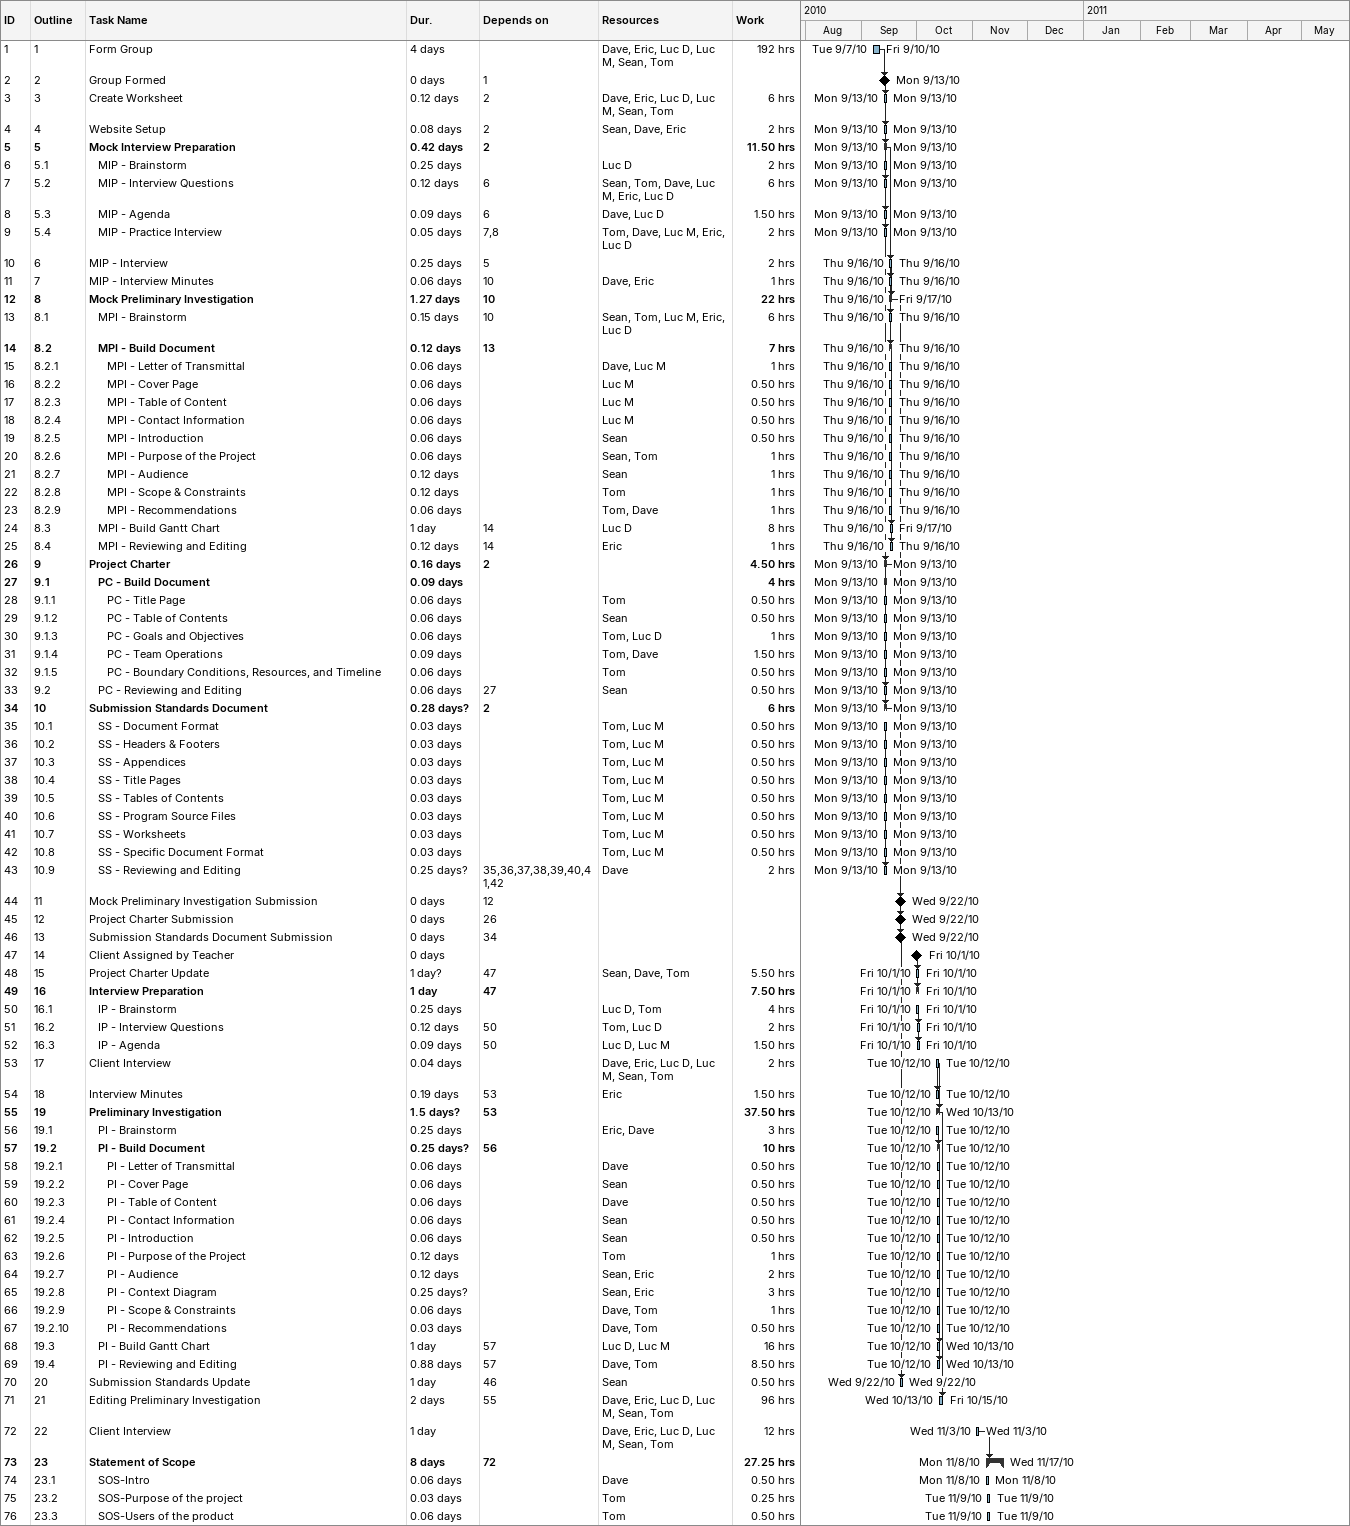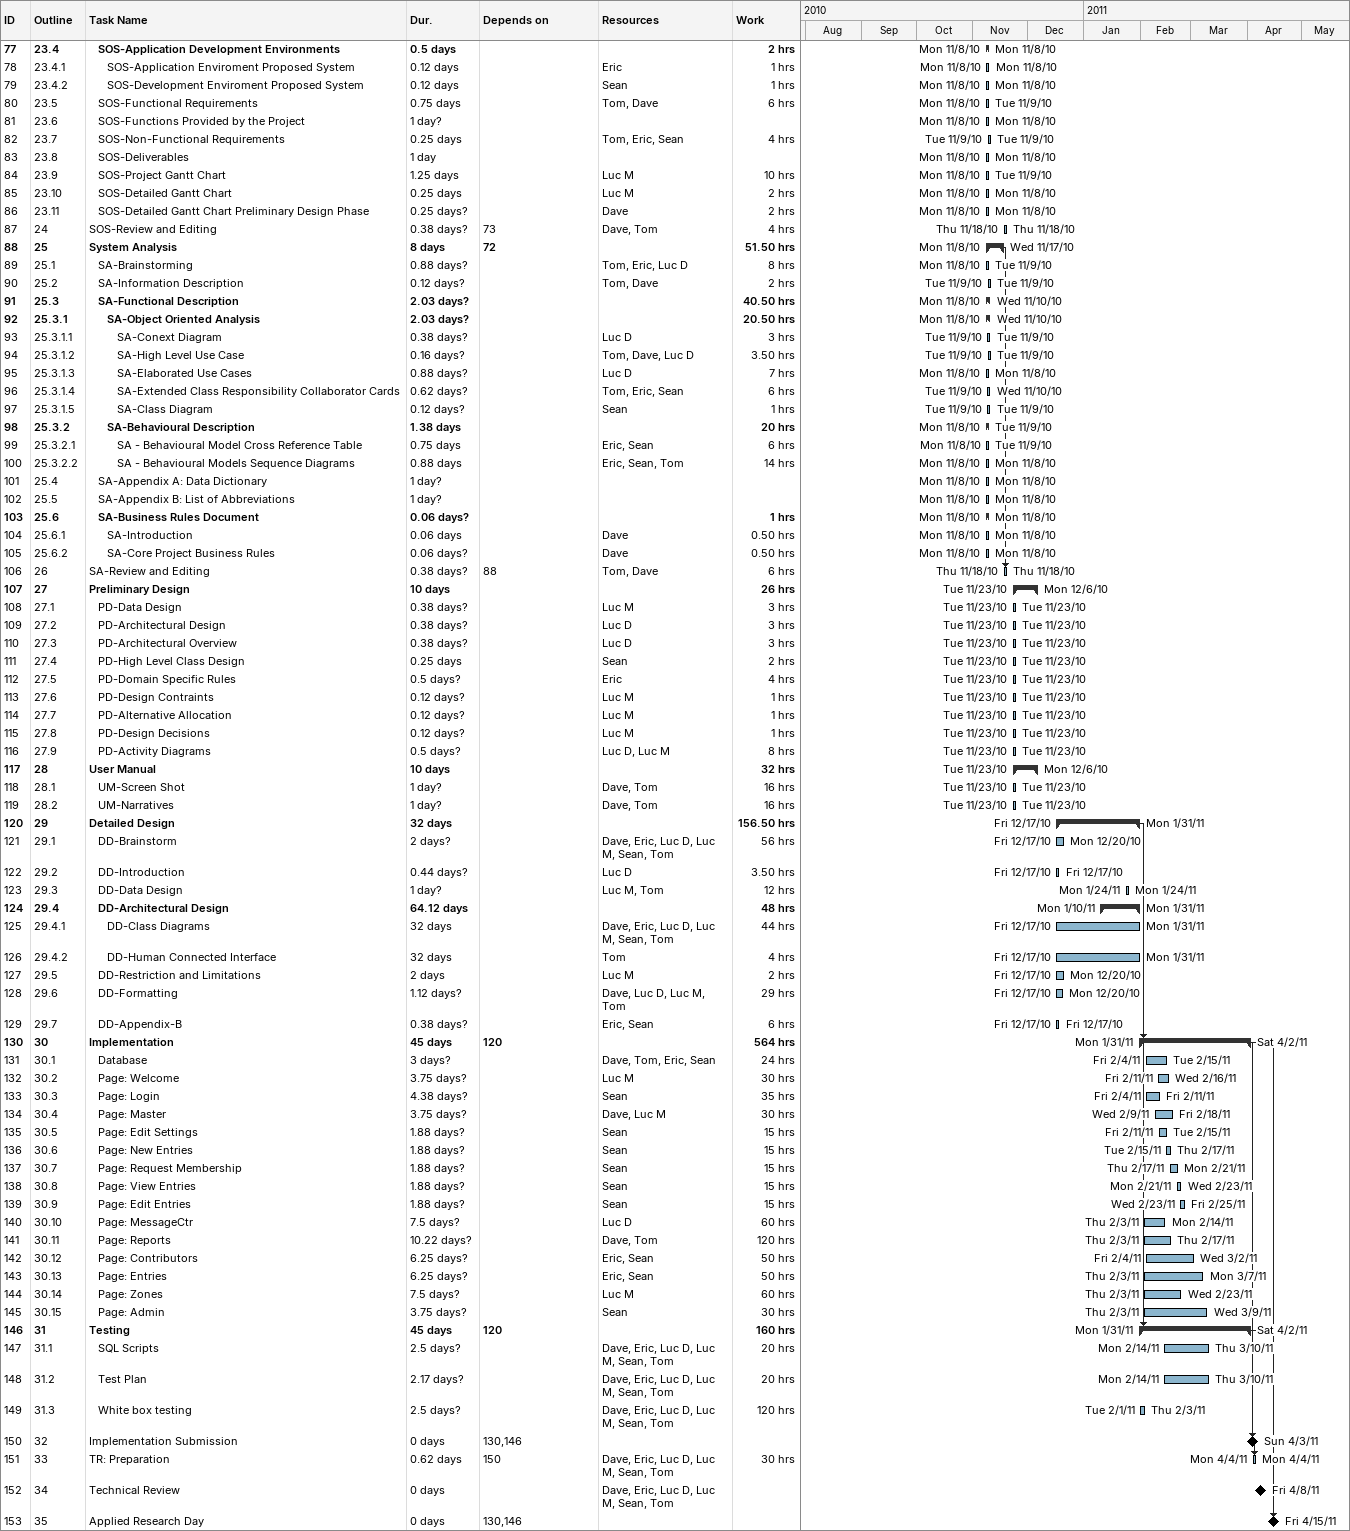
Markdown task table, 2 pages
| ID | WBS | Task | Duration | Start | Finish | Predecessors | Resources | Work (h) |
|---|---|---|---|---|---|---|---|---|
| 1 | 1 | Form Group | 4d | 2010-09-07 | 2010-09-10 |  | Dave, Eric, Luc D, Luc M, Sean, Tom | 192 |
| 2 | 2 | Group Formed | 0d | 2010-09-13 | 2010-09-13 | 1 |  |  |
| 3 | 3 | Create Worksheet | 0.12d | 2010-09-13 | 2010-09-13 | 2 | Dave, Eric, Luc D, Luc M, Sean, Tom | 6 |
| 4 | 4 | Website Setup | 0.08d | 2010-09-13 | 2010-09-13 | 2 | Sean, Dave, Eric | 2 |
| 5 | 5 | **Mock Interview Preparation** | 0.42d | 2010-09-13 | 2010-09-13 | 2 |  | 11.50 |
| 6 | 5.1 | MIP - Brainstorm | 0.25d | 2010-09-13 | 2010-09-13 |  | Luc D | 2 |
| 7 | 5.2 | MIP - Interview Questions | 0.12d | 2010-09-13 | 2010-09-13 | 6 | Sean, Tom, Dave, Luc M, Eric, Luc D | 6 |
| 8 | 5.3 | MIP - Agenda | 0.09d | 2010-09-13 | 2010-09-13 | 6 | Dave, Luc D | 1.50 |
| 9 | 5.4 | MIP - Practice Interview | 0.05d | 2010-09-13 | 2010-09-13 | 7, 8 | Tom, Dave, Luc M, Eric, Luc D | 2 |
| 10 | 6 | MIP - Interview | 0.25d | 2010-09-16 | 2010-09-16 | 5 |  | 2 |
| 11 | 7 | MIP - Interview Minutes | 0.06d | 2010-09-16 | 2010-09-16 | 10 | Dave, Eric | 1 |
| 12 | 8 | **Mock Preliminary Investigation** | 1.27d | 2010-09-16 | 2010-09-17 | 10 |  | 22 |
| 13 | 8.1 | MPI - Brainstorm | 0.15d | 2010-09-16 | 2010-09-16 | 10 | Sean, Tom, Luc M, Eric, Luc D | 6 |
| 14 | 8.2 | **MPI - Build Document** | 0.12d | 2010-09-16 | 2010-09-16 | 13 |  | 7 |
| 15 | 8.2.1 | MPI - Letter of Transmittal | 0.06d | 2010-09-16 | 2010-09-16 |  | Dave, Luc M | 1 |
| 16 | 8.2.2 | MPI - Cover Page | 0.06d | 2010-09-16 | 2010-09-16 |  | Luc M | 0.50 |
| 17 | 8.2.3 | MPI - Table of Content | 0.06d | 2010-09-16 | 2010-09-16 |  | Luc M | 0.50 |
| 18 | 8.2.4 | MPI - Contact Information | 0.06d | 2010-09-16 | 2010-09-16 |  | Luc M | 0.50 |
| 19 | 8.2.5 | MPI - Introduction | 0.06d | 2010-09-16 | 2010-09-16 |  | Sean | 0.50 |
| 20 | 8.2.6 | MPI - Purpose of the Project | 0.06d | 2010-09-16 | 2010-09-16 |  | Sean, Tom | 1 |
| 21 | 8.2.7 | MPI - Audience | 0.12d | 2010-09-16 | 2010-09-16 |  | Sean | 1 |
| 22 | 8.2.8 | MPI - Scope & Constraints | 0.12d | 2010-09-16 | 2010-09-16 |  | Tom | 1 |
| 23 | 8.2.9 | MPI - Recommendations | 0.06d | 2010-09-16 | 2010-09-16 |  | Tom, Dave | 1 |
| 24 | 8.3 | MPI - Build Gantt Chart | 1d | 2010-09-16 | 2010-09-17 | 14 | Luc D | 8 |
| 25 | 8.4 | MPI - Reviewing and Editing | 0.12d | 2010-09-16 | 2010-09-16 | 14 | Eric | 1 |
| 26 | 9 | **Project Charter** | 0.16d | 2010-09-13 | 2010-09-13 | 2 |  | 4.50 |
| 27 | 9.1 | **PC - Build Document** | 0.09d | 2010-09-13 | 2010-09-13 |  |  | 4 |
| 28 | 9.1.1 | PC - Title Page | 0.06d | 2010-09-13 | 2010-09-13 |  | Tom | 0.50 |
| 29 | 9.1.2 | PC - Table of Contents | 0.06d | 2010-09-13 | 2010-09-13 |  | Sean | 0.50 |
| 30 | 9.1.3 | PC - Goals and Objectives | 0.06d | 2010-09-13 | 2010-09-13 |  | Tom, Luc D | 1 |
| 31 | 9.1.4 | PC - Team Operations | 0.09d | 2010-09-13 | 2010-09-13 |  | Tom, Dave | 1.50 |
| 32 | 9.1.5 | PC - Boundary Conditions, Resources, and Timeline | 0.06d | 2010-09-13 | 2010-09-13 |  | Tom | 0.50 |
| 33 | 9.2 | PC - Reviewing and Editing | 0.06d | 2010-09-13 | 2010-09-13 | 27 | Sean | 0.50 |
| 34 | 10 | **Submission Standards Document** | 0.28d? | 2010-09-13 | 2010-09-13 | 2 |  | 6 |
| 35 | 10.1 | SS - Document Format | 0.03d | 2010-09-13 | 2010-09-13 |  | Tom, Luc M | 0.50 |
| 36 | 10.2 | SS - Headers & Footers | 0.03d | 2010-09-13 | 2010-09-13 |  | Tom, Luc M | 0.50 |
| 37 | 10.3 | SS - Appendices | 0.03d | 2010-09-13 | 2010-09-13 |  | Tom, Luc M | 0.50 |
| 38 | 10.4 | SS - Title Pages | 0.03d | 2010-09-13 | 2010-09-13 |  | Tom, Luc M | 0.50 |
| 39 | 10.5 | SS - Tables of Contents | 0.03d | 2010-09-13 | 2010-09-13 |  | Tom, Luc M | 0.50 |
| 40 | 10.6 | SS - Program Source Files | 0.03d | 2010-09-13 | 2010-09-13 |  | Tom, Luc M | 0.50 |
| 41 | 10.7 | SS - Worksheets | 0.03d | 2010-09-13 | 2010-09-13 |  | Tom, Luc M | 0.50 |
| 42 | 10.8 | SS - Specific Document Format | 0.03d | 2010-09-13 | 2010-09-13 |  | Tom, Luc M | 0.50 |
| 43 | 10.9 | SS - Reviewing and Editing | 0.25d? | 2010-09-13 | 2010-09-13 | 35, 36, 37, 38, 39, 40, 41, 42 | Dave | 2 |
| 44 | 11 | Mock Preliminary Investigation Submission | 0d | 2010-09-22 | 2010-09-22 | 12 |  |  |
| 45 | 12 | Project Charter Submission | 0d | 2010-09-22 | 2010-09-22 | 26 |  |  |
| 46 | 13 | Submission Standards Document Submission | 0d | 2010-09-22 | 2010-09-22 | 34 |  |  |
| 47 | 14 | Client Assigned by Teacher | 0d | 2010-10-01 | 2010-10-01 |  |  |  |
| 48 | 15 | Project Charter Update | 1d? | 2010-10-01 | 2010-10-01 | 47 | Sean, Dave, Tom | 5.50 |
| 49 | 16 | **Interview Preparation** | 1d | 2010-10-01 | 2010-10-01 | 47 |  | 7.50 |
| 50 | 16.1 | IP - Brainstorm | 0.25d | 2010-10-01 | 2010-10-01 |  | Luc D, Tom | 4 |
| 51 | 16.2 | IP - Interview Questions | 0.12d | 2010-10-01 | 2010-10-01 | 50 | Tom, Luc D | 2 |
| 52 | 16.3 | IP - Agenda | 0.09d | 2010-10-01 | 2010-10-01 | 50 | Luc D, Luc M | 1.50 |
| 53 | 17 | Client Interview | 0.04d | 2010-10-12 | 2010-10-12 |  | Dave, Eric, Luc D, Luc M, Sean, Tom | 2 |
| 54 | 18 | Interview Minutes | 0.19d | 2010-10-12 | 2010-10-12 | 53 | Eric | 1.50 |
| 55 | 19 | **Preliminary Investigation** | 1.5d? | 2010-10-12 | 2010-10-13 | 53 |  | 37.50 |
| 56 | 19.1 | PI - Brainstorm | 0.25d | 2010-10-12 | 2010-10-12 |  | Eric, Dave | 3 |
| 57 | 19.2 | **PI - Build Document** | 0.25d? | 2010-10-12 | 2010-10-12 | 56 |  | 10 |
| 58 | 19.2.1 | PI - Letter of Transmittal | 0.06d | 2010-10-12 | 2010-10-12 |  | Dave | 0.50 |
| 59 | 19.2.2 | PI - Cover Page | 0.06d | 2010-10-12 | 2010-10-12 |  | Sean | 0.50 |
| 60 | 19.2.3 | PI - Table of Content | 0.06d | 2010-10-12 | 2010-10-12 |  | Dave | 0.50 |
| 61 | 19.2.4 | PI - Contact Information | 0.06d | 2010-10-12 | 2010-10-12 |  | Sean | 0.50 |
| 62 | 19.2.5 | PI - Introduction | 0.06d | 2010-10-12 | 2010-10-12 |  | Sean | 0.50 |
| 63 | 19.2.6 | PI - Purpose of the Project | 0.12d | 2010-10-12 | 2010-10-12 |  | Tom | 1 |
| 64 | 19.2.7 | PI - Audience | 0.12d | 2010-10-12 | 2010-10-12 |  | Sean, Eric | 2 |
| 65 | 19.2.8 | PI - Context Diagram | 0.25d? | 2010-10-12 | 2010-10-12 |  | Sean, Eric | 3 |
| 66 | 19.2.9 | PI - Scope & Constraints | 0.06d | 2010-10-12 | 2010-10-12 |  | Dave, Tom | 1 |
| 67 | 19.2.10 | PI - Recommendations | 0.03d | 2010-10-12 | 2010-10-12 |  | Dave, Tom | 0.50 |
| 68 | 19.3 | PI - Build Gantt Chart | 1d | 2010-10-12 | 2010-10-13 | 57 | Luc D, Luc M | 16 |
| 69 | 19.4 | PI - Reviewing and Editing | 0.88d | 2010-10-12 | 2010-10-13 | 57 | Dave, Tom | 8.50 |
| 70 | 20 | Submission Standards Update | 1d | 2010-09-22 | 2010-09-22 | 46 | Sean | 0.50 |
| 71 | 21 | Editing Preliminary Investigation | 2d | 2010-10-13 | 2010-10-15 | 55 | Dave, Eric, Luc D, Luc M, Sean, Tom | 96 |
| 72 | 22 | Client Interview | 1d | 2010-11-03 | 2010-11-03 |  | Dave, Eric, Luc D, Luc M, Sean, Tom | 12 |
| 73 | 23 | **Statement of Scope** | 8d | 2010-11-08 | 2010-11-17 | 72 |  | 27.25 |
| 74 | 23.1 | SOS-Intro | 0.06d | 2010-11-08 | 2010-11-08 |  | Dave | 0.50 |
| 75 | 23.2 | SOS-Purpose of the project | 0.03d | 2010-11-09 | 2010-11-09 |  | Tom | 0.25 |
| 76 | 23.3 | SOS-Users of the product | 0.06d | 2010-11-09 | 2010-11-09 |  | Tom | 0.50 |
| 77 | 23.4 | **SOS-Application Development Environments** | 0.5d | 2010-11-08 | 2010-11-08 |  |  | 2 |
| 78 | 23.4.1 | SOS-Application Enviroment Proposed System | 0.12d | 2010-11-08 | 2010-11-08 |  | Eric | 1 |
| 79 | 23.4.2 | SOS-Development Enviroment Proposed System | 0.12d | 2010-11-08 | 2010-11-08 |  | Sean | 1 |
| 80 | 23.5 | SOS-Functional Requirements | 0.75d | 2010-11-08 | 2010-11-09 |  | Tom, Dave | 6 |
| 81 | 23.6 | SOS-Functions Provided by the Project | 1d? | 2010-11-08 | 2010-11-08 |  |  |  |
| 82 | 23.7 | SOS-Non-Functional Requirements | 0.25d | 2010-11-09 | 2010-11-09 |  | Tom, Eric, Sean | 4 |
| 83 | 23.8 | SOS-Deliverables | 1d | 2010-11-08 | 2010-11-08 |  |  |  |
| 84 | 23.9 | SOS-Project Gantt Chart | 1.25d | 2010-11-08 | 2010-11-09 |  | Luc M | 10 |
| 85 | 23.10 | SOS-Detailed Gantt Chart | 0.25d | 2010-11-08 | 2010-11-08 |  | Luc M | 2 |
| 86 | 23.11 | SOS-Detailed Gantt Chart Preliminary Design Phase | 0.25d? | 2010-11-08 | 2010-11-08 |  | Dave | 2 |
| 87 | 24 | SOS-Review and Editing | 0.38d? | 2010-11-18 | 2010-11-18 | 73 | Dave, Tom | 4 |
| 88 | 25 | **System Analysis** | 8d | 2010-11-08 | 2010-11-17 | 72 |  | 51.50 |
| 89 | 25.1 | SA-Brainstorming | 0.88d? | 2010-11-08 | 2010-11-09 |  | Tom, Eric, Luc D | 8 |
| 90 | 25.2 | SA-Information Description | 0.12d? | 2010-11-09 | 2010-11-09 |  | Tom, Dave | 2 |
| 91 | 25.3 | **SA-Functional Description** | 2.03d? | 2010-11-08 | 2010-11-10 |  |  | 40.50 |
| 92 | 25.3.1 | **SA-Object Oriented Analysis** | 2.03d? | 2010-11-08 | 2010-11-10 |  |  | 20.50 |
| 93 | 25.3.1.1 | SA-Conext Diagram | 0.38d? | 2010-11-09 | 2010-11-09 |  | Luc D | 3 |
| 94 | 25.3.1.2 | SA-High Level Use Case | 0.16d? | 2010-11-09 | 2010-11-09 |  | Tom, Dave, Luc D | 3.50 |
| 95 | 25.3.1.3 | SA-Elaborated Use Cases | 0.88d? | 2010-11-08 | 2010-11-08 |  | Luc D | 7 |
| 96 | 25.3.1.4 | SA-Extended Class Responsibility Collaborator Cards | 0.62d? | 2010-11-09 | 2010-11-10 |  | Tom, Eric, Sean | 6 |
| 97 | 25.3.1.5 | SA-Class Diagram | 0.12d? | 2010-11-09 | 2010-11-09 |  | Sean | 1 |
| 98 | 25.3.2 | **SA-Behavioural Description** | 1.38d | 2010-11-08 | 2010-11-09 |  |  | 20 |
| 99 | 25.3.2.1 | SA - Behavioural Model Cross Reference Table | 0.75d | 2010-11-08 | 2010-11-09 |  | Eric, Sean | 6 |
| 100 | 25.3.2.2 | SA - Behavioural Models Sequence Diagrams | 0.88d | 2010-11-08 | 2010-11-08 |  | Eric, Sean, Tom | 14 |
| 101 | 25.4 | SA-Appendix A: Data Dictionary | 1d? | 2010-11-08 | 2010-11-08 |  |  |  |
| 102 | 25.5 | SA-Appendix B: List of Abbreviations | 1d? | 2010-11-08 | 2010-11-08 |  |  |  |
| 103 | 25.6 | **SA-Business Rules Document** | 0.06d? | 2010-11-08 | 2010-11-08 |  |  | 1 |
| 104 | 25.6.1 | SA-Introduction | 0.06d | 2010-11-08 | 2010-11-08 |  | Dave | 0.50 |
| 105 | 25.6.2 | SA-Core Project Business Rules | 0.06d? | 2010-11-08 | 2010-11-08 |  | Dave | 0.50 |
| 106 | 26 | SA-Review and Editing | 0.38d? | 2010-11-18 | 2010-11-18 | 88 | Tom, Dave | 6 |
| 107 | 27 | **Preliminary Design** | 10d | 2010-11-23 | 2010-12-06 |  |  | 26 |
| 108 | 27.1 | PD-Data Design | 0.38d? | 2010-11-23 | 2010-11-23 |  | Luc M | 3 |
| 109 | 27.2 | PD-Architectural Design | 0.38d? | 2010-11-23 | 2010-11-23 |  | Luc D | 3 |
| 110 | 27.3 | PD-Architectural Overview | 0.38d? | 2010-11-23 | 2010-11-23 |  | Luc D | 3 |
| 111 | 27.4 | PD-High Level Class Design | 0.25d | 2010-11-23 | 2010-11-23 |  | Sean | 2 |
| 112 | 27.5 | PD-Domain Specific Rules | 0.5d? | 2010-11-23 | 2010-11-23 |  | Eric | 4 |
| 113 | 27.6 | PD-Design Contraints | 0.12d? | 2010-11-23 | 2010-11-23 |  | Luc M | 1 |
| 114 | 27.7 | PD-Alternative Allocation | 0.12d? | 2010-11-23 | 2010-11-23 |  | Luc M | 1 |
| 115 | 27.8 | PD-Design Decisions | 0.12d? | 2010-11-23 | 2010-11-23 |  | Luc M | 1 |
| 116 | 27.9 | PD-Activity Diagrams | 0.5d? | 2010-11-23 | 2010-11-23 |  | Luc D, Luc M | 8 |
| 117 | 28 | **User Manual** | 10d | 2010-11-23 | 2010-12-06 |  |  | 32 |
| 118 | 28.1 | UM-Screen Shot | 1d? | 2010-11-23 | 2010-11-23 |  | Dave, Tom | 16 |
| 119 | 28.2 | UM-Narratives | 1d? | 2010-11-23 | 2010-11-23 |  | Dave, Tom | 16 |
| 120 | 29 | **Detailed Design** | 32d | 2010-12-17 | 2011-01-31 |  |  | 156.50 |
| 121 | 29.1 | DD-Brainstorm | 2d? | 2010-12-17 | 2010-12-20 |  | Dave, Eric, Luc D, Luc M, Sean, Tom | 56 |
| 122 | 29.2 | DD-Introduction | 0.44d? | 2010-12-17 | 2010-12-17 |  | Luc D | 3.50 |
| 123 | 29.3 | DD-Data Design | 1d? | 2011-01-24 | 2011-01-24 |  | Luc M, Tom | 12 |
| 124 | 29.4 | **DD-Architectural Design** | 64.12d | 2011-01-10 | 2011-01-31 |  |  | 48 |
| 125 | 29.4.1 | DD-Class Diagrams | 32d | 2010-12-17 | 2011-01-31 |  | Dave, Eric, Luc D, Luc M, Sean, Tom | 44 |
| 126 | 29.4.2 | DD-Human Connected Interface | 32d | 2010-12-17 | 2011-01-31 |  | Tom | 4 |
| 127 | 29.5 | DD-Restriction and Limitations | 2d | 2010-12-17 | 2010-12-20 |  | Luc M | 2 |
| 128 | 29.6 | DD-Formatting | 1.12d? | 2010-12-17 | 2010-12-20 |  | Dave, Luc D, Luc M, Tom | 29 |
| 129 | 29.7 | DD-Appendix-B | 0.38d? | 2010-12-17 | 2010-12-17 |  | Eric, Sean | 6 |
| 130 | 30 | **Implementation** | 45d | 2011-01-31 | 2011-04-02 | 120 |  | 564 |
| 131 | 30.1 | Database | 3d? | 2011-02-04 | 2011-02-15 |  | Dave, Tom, Eric, Sean | 24 |
| 132 | 30.2 | Page: Welcome | 3.75d? | 2011-02-11 | 2011-02-16 |  | Luc M | 30 |
| 133 | 30.3 | Page: Login | 4.38d? | 2011-02-04 | 2011-02-11 |  | Sean | 35 |
| 134 | 30.4 | Page: Master | 3.75d? | 2011-02-09 | 2011-02-18 |  | Dave, Luc M | 30 |
| 135 | 30.5 | Page: Edit Settings | 1.88d? | 2011-02-11 | 2011-02-15 |  | Sean | 15 |
| 136 | 30.6 | Page: New Entries | 1.88d? | 2011-02-15 | 2011-02-17 |  | Sean | 15 |
| 137 | 30.7 | Page: Request Membership | 1.88d? | 2011-02-17 | 2011-02-21 |  | Sean | 15 |
| 138 | 30.8 | Page: View Entries | 1.88d? | 2011-02-21 | 2011-02-23 |  | Sean | 15 |
| 139 | 30.9 | Page: Edit Entries | 1.88d? | 2011-02-23 | 2011-02-25 |  | Sean | 15 |
| 140 | 30.10 | Page: MessageCtr | 7.5d? | 2011-02-03 | 2011-02-14 |  | Luc D | 60 |
| 141 | 30.11 | Page: Reports | 10.22d? | 2011-02-03 | 2011-02-17 |  | Dave, Tom | 120 |
| 142 | 30.12 | Page: Contributors | 6.25d? | 2011-02-04 | 2011-03-02 |  | Eric, Sean | 50 |
| 143 | 30.13 | Page: Entries | 6.25d? | 2011-02-03 | 2011-03-07 |  | Eric, Sean | 50 |
| 144 | 30.14 | Page: Zones | 7.5d? | 2011-02-03 | 2011-02-23 |  | Luc M | 60 |
| 145 | 30.15 | Page: Admin | 3.75d? | 2011-02-03 | 2011-03-09 |  | Sean | 30 |
| 146 | 31 | **Testing** | 45d | 2011-01-31 | 2011-04-02 | 120 |  | 160 |
| 147 | 31.1 | SQL Scripts | 2.5d? | 2011-02-14 | 2011-03-10 |  | Dave, Eric, Luc D, Luc M, Sean, Tom | 20 |
| 148 | 31.2 | Test Plan | 2.17d? | 2011-02-14 | 2011-03-10 |  | Dave, Eric, Luc D, Luc M, Sean, Tom | 20 |
| 149 | 31.3 | White box testing | 2.5d? | 2011-02-01 | 2011-02-03 |  | Dave, Eric, Luc D, Luc M, Sean, Tom | 120 |
| 150 | 32 | Implementation Submission | 0d | 2011-04-03 | 2011-04-03 | 130, 146 |  |  |
| 151 | 33 | TR: Preparation | 0.62d | 2011-04-04 | 2011-04-04 | 150 | Dave, Eric, Luc D, Luc M, Sean, Tom | 30 |
| 152 | 34 | Technical Review | 0d | 2011-04-08 | 2011-04-08 |  | Dave, Eric, Luc D, Luc M, Sean, Tom |  |
| 153 | 35 | Applied Research Day | 0d | 2011-04-15 | 2011-04-15 | 130, 146 |  |  |
